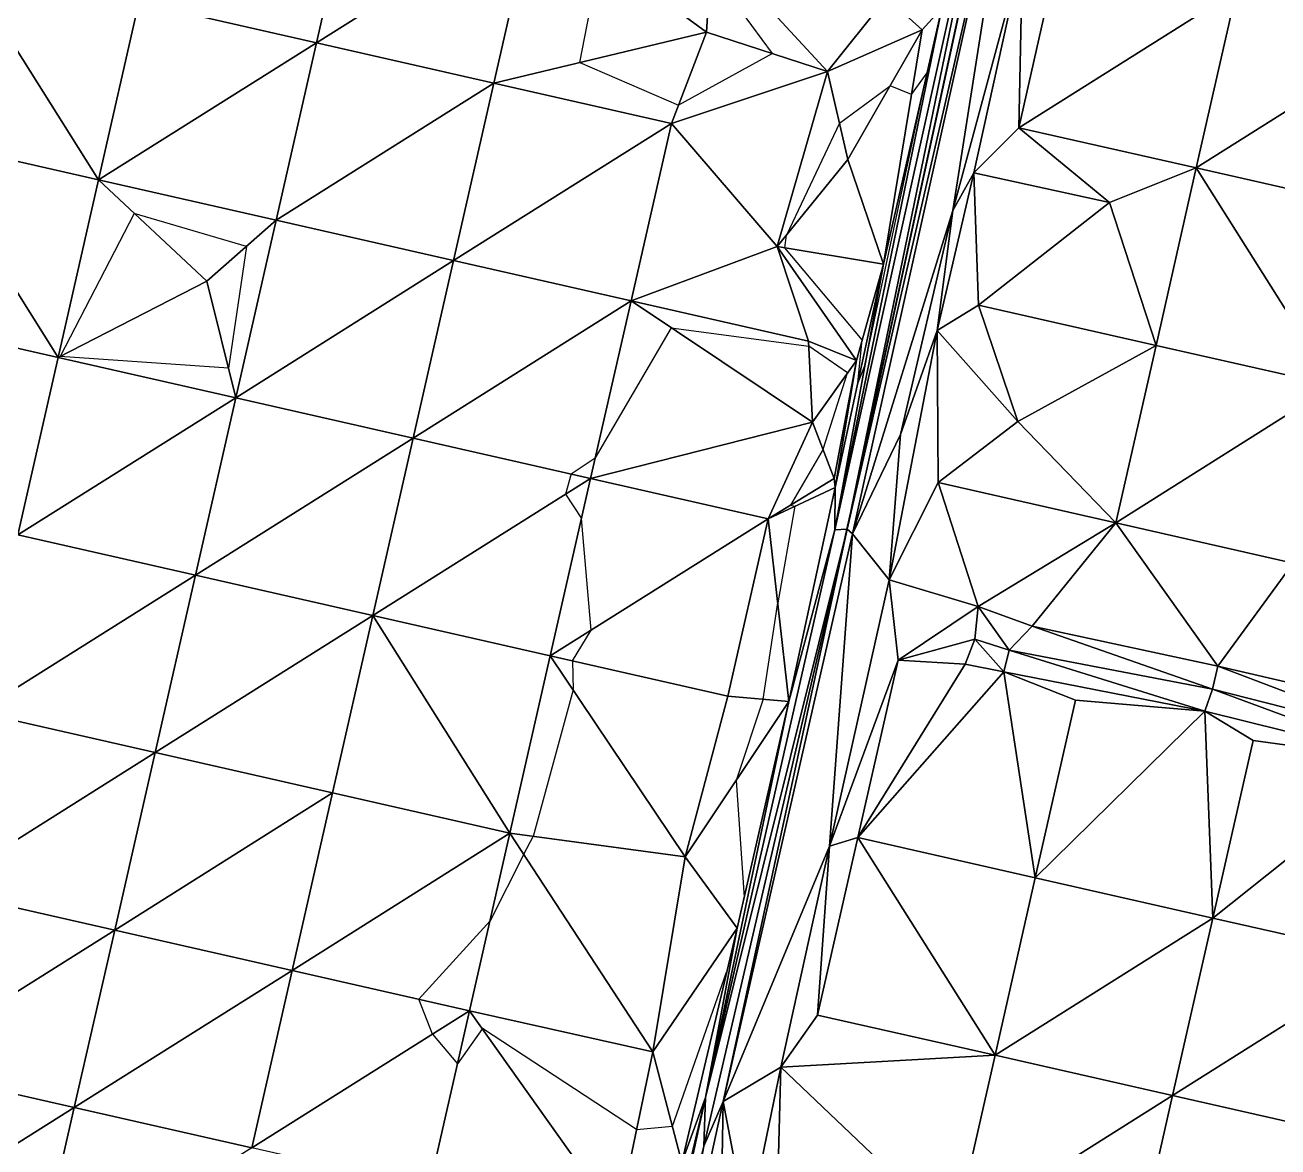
# Model space of a CAD drawing. Extents: x 452550 to 453808, y 451368 to 453069.
# Drawn here: x 453078.1 to 453146.9, y 452783.4 to 452845 of the extents above; entities that cross this region are included whole.
import ezdxf

# ---------------------------------------------------------------- set-up
doc = ezdxf.new("R2010")
doc.units = 0
doc.header["$LTSCALE"] = 0.35
doc.header["$MEASUREMENT"] = 0
doc.linetypes.add('DASHED', pattern=[5442.857143, 3628.571429, -1814.285714])
doc.layers.add('Default', color=42, linetype='Continuous', lineweight=25)
doc.layers.add('FPS_Contours-Minor', color=40, linetype='DASHED', lineweight=25)

msp = doc.modelspace()

# ---------------------------------------------------------------- linework, layer by layer
at = {"layer": 'Default', "color": 8, "linetype": 'Continuous', "lineweight": 25}
for points in [[(453123.233, 452817.337, 13.491), (453131.889, 452859.447, 13.822), (453134.192, 452868.024, 13.487)], [(453132.865, 452859.231, 13.822), (453123.233, 452817.337, 13.491), (453134.192, 452868.024, 13.487)], [(453122.551, 452817.3, 13.85), (453128.444, 452845.977, 13.969), (453131.889, 452859.447, 13.822)], [(453123.233, 452817.337, 13.491), (453122.551, 452817.3, 13.85), (453131.889, 452859.447, 13.822)], [(453123.527, 452817.081, 13.85), (453123.233, 452817.337, 13.491), (453132.865, 452859.231, 13.822)], [(453129.035, 452834.854, 13.917), (453123.527, 452817.081, 13.85), (453132.865, 452859.231, 13.822)], [(453132.865, 452859.231, 13.822), (453132.877, 452849.076, 13.953), (453129.035, 452834.854, 13.917)], [(453154.377, 452844.739, 13.983), (453144.624, 452846.949, 13.953), (453156.587, 452854.491, 14.017)], [(453094.072, 452844.071, 13.97), (453084.321, 452846.288, 13.97), (453096.289, 452853.823, 13.959)], [(453094.072, 452844.071, 13.97), (453096.289, 452853.823, 13.959), (453106.04, 452851.606, 13.95)], [(453103.824, 452841.855, 13.946), (453094.072, 452844.071, 13.97), (453106.04, 452851.606, 13.95)], [(453103.824, 452841.855, 13.946), (453106.04, 452851.606, 13.95), (453115.513, 452844.658, 14.079)], [(453106.04, 452851.606, 13.95), (453115.791, 452849.39, 13.971), (453115.513, 452844.658, 14.079)], [(453115.791, 452849.39, 13.971), (453122.152, 452842.494, 13.934), (453115.513, 452844.658, 14.079)], [(453115.791, 452849.39, 13.971), (453125.404, 452846.559, 13.973), (453122.152, 452842.494, 13.934)], [(453132.877, 452849.076, 13.953), (453130.187, 452836.926, 13.947), (453129.035, 452834.854, 13.917)], [(453132.877, 452849.076, 13.953), (453132.661, 452839.407, 13.969), (453130.187, 452836.926, 13.947)], [(453132.661, 452839.407, 13.969), (453134.872, 452849.159, 13.946), (453144.624, 452846.949, 13.953)], [(453134.872, 452849.159, 13.946), (453132.661, 452839.407, 13.969), (453132.877, 452849.076, 13.953)], [(453072.353, 452838.753, 13.986), (453074.57, 452848.504, 13.97), (453082.105, 452836.536, 13.975)], [(453082.105, 452836.536, 13.975), (453074.57, 452848.504, 13.97), (453084.321, 452846.288, 13.97)], [(453125.404, 452846.559, 13.973), (453127.349, 452844.782, 13.965), (453122.152, 452842.494, 13.934)], [(453125.404, 452846.559, 13.973), (453128.444, 452845.977, 13.969), (453127.349, 452844.782, 13.965)], [(453142.414, 452837.196, 13.975), (453132.661, 452839.407, 13.969), (453144.624, 452846.949, 13.953)], [(453142.414, 452837.196, 13.975), (453144.624, 452846.949, 13.953), (453154.377, 452844.739, 13.983)], [(453082.105, 452836.536, 13.975), (453084.321, 452846.288, 13.97), (453094.072, 452844.071, 13.97)], [(453122.551, 452817.3, 13.85), (453125.227, 452831.91, 14.092), (453128.444, 452845.977, 13.969)], [(453127.349, 452844.782, 13.965), (453128.444, 452845.977, 13.969), (453125.227, 452831.91, 14.092)], [(453113.575, 452839.639, 13.98), (453103.824, 452841.855, 13.946), (453115.513, 452844.658, 14.079)], [(453122.152, 452842.494, 13.934), (453113.575, 452839.639, 13.98), (453115.513, 452844.658, 14.079)], [(453127.349, 452844.782, 13.965), (453123.272, 452837.666, 14.046), (453122.152, 452842.494, 13.934)], [(453125.227, 452831.91, 14.092), (453123.272, 452837.666, 14.046), (453127.349, 452844.782, 13.965)], [(453152.167, 452834.986, 14.007), (453142.414, 452837.196, 13.975), (453154.377, 452844.739, 13.983)], [(453091.856, 452834.32, 13.962), (453082.105, 452836.536, 13.975), (453094.072, 452844.071, 13.97)], [(453091.856, 452834.32, 13.962), (453094.072, 452844.071, 13.97), (453103.824, 452841.855, 13.946)], [(453113.575, 452839.639, 13.98), (453122.152, 452842.494, 13.934), (453119.39, 452832.879, 13.993)], [(453122.152, 452842.494, 13.934), (453123.272, 452837.666, 14.046), (453119.39, 452832.879, 13.993)], [(453101.607, 452832.104, 13.991), (453091.856, 452834.32, 13.962), (453103.824, 452841.855, 13.946)], [(453101.607, 452832.104, 13.991), (453103.824, 452841.855, 13.946), (453113.575, 452839.639, 13.98)], [(453111.359, 452829.888, 13.972), (453101.607, 452832.104, 13.991), (453113.575, 452839.639, 13.98)], [(453111.359, 452829.888, 13.972), (453113.575, 452839.639, 13.98), (453119.39, 452832.879, 13.993)], [(453130.187, 452836.926, 13.947), (453132.661, 452839.407, 13.969), (453137.65, 452835.304, 13.904)], [(453132.661, 452839.407, 13.969), (453142.414, 452837.196, 13.975), (453137.65, 452835.304, 13.904)], [(453070.137, 452829.001, 13.983), (453072.353, 452838.753, 13.986), (453079.888, 452826.785, 13.999)], [(453079.888, 452826.785, 13.999), (453072.353, 452838.753, 13.986), (453082.105, 452836.536, 13.975)], [(453123.272, 452837.666, 14.046), (453125.227, 452831.91, 14.092), (453119.39, 452832.879, 13.993)], [(453130.187, 452836.926, 13.947), (453130.451, 452829.654, 13.945), (453128.18, 452828.271, 13.868)], [(453129.035, 452834.854, 13.917), (453130.187, 452836.926, 13.947), (453128.18, 452828.271, 13.868)], [(453130.187, 452836.926, 13.947), (453137.65, 452835.304, 13.904), (453130.451, 452829.654, 13.945)], [(453142.414, 452837.196, 13.975), (453140.204, 452827.444, 13.957), (453137.65, 452835.304, 13.904)], [(453140.204, 452827.444, 13.957), (453142.414, 452837.196, 13.975), (453149.956, 452825.233, 13.996)], [(453149.956, 452825.233, 13.996), (453142.414, 452837.196, 13.975), (453152.167, 452834.986, 14.007)], [(453079.888, 452826.785, 13.999), (453082.105, 452836.536, 13.975), (453088.059, 452830.967, 14.051)], [(453082.105, 452836.536, 13.975), (453091.856, 452834.32, 13.962), (453088.059, 452830.967, 14.051)], [(453129.035, 452834.854, 13.917), (453126.167, 452822.556, 13.922), (453123.527, 452817.081, 13.85)], [(453129.035, 452834.854, 13.917), (453128.18, 452828.271, 13.868), (453126.167, 452822.556, 13.922)], [(453140.204, 452827.444, 13.957), (453130.451, 452829.654, 13.945), (453137.65, 452835.304, 13.904)], [(453091.856, 452834.32, 13.962), (453089.64, 452824.569, 13.983), (453088.059, 452830.967, 14.051)], [(453089.64, 452824.569, 13.983), (453091.856, 452834.32, 13.962), (453101.607, 452832.104, 13.991)], [(453121.11, 452827.671, 13.994), (453111.359, 452829.888, 13.972), (453119.39, 452832.879, 13.993)], [(453121.11, 452827.671, 13.994), (453119.39, 452832.879, 13.993), (453123.742, 452826.618, 13.975)], [(453119.39, 452832.879, 13.993), (453125.227, 452831.91, 14.092), (453123.742, 452826.618, 13.975)], [(453099.391, 452822.353, 13.971), (453089.64, 452824.569, 13.983), (453101.607, 452832.104, 13.991)], [(453099.391, 452822.353, 13.971), (453101.607, 452832.104, 13.991), (453111.359, 452829.888, 13.972)], [(453122.551, 452817.3, 13.85), (453122.577, 452819.633, 13.919), (453125.227, 452831.91, 14.092)], [(453123.742, 452826.618, 13.975), (453125.227, 452831.91, 14.092), (453122.577, 452819.633, 13.919)], [(453089.64, 452824.569, 13.983), (453079.888, 452826.785, 13.999), (453088.059, 452830.967, 14.051)], [(453109.142, 452820.136, 14.004), (453099.391, 452822.353, 13.971), (453111.359, 452829.888, 13.972)], [(453109.142, 452820.136, 14.004), (453111.359, 452829.888, 13.972), (453121.335, 452823.223, 14.098)], [(453111.359, 452829.888, 13.972), (453121.11, 452827.671, 13.994), (453121.335, 452823.223, 14.098)], [(453128.18, 452828.271, 13.868), (453130.451, 452829.654, 13.945), (453132.612, 452823.271, 13.92)], [(453130.451, 452829.654, 13.945), (453140.204, 452827.444, 13.957), (453132.612, 452823.271, 13.92)], [(453077.672, 452817.034, 13.966), (453070.137, 452829.001, 13.983), (453079.888, 452826.785, 13.999)], [(453126.167, 452822.556, 13.922), (453128.18, 452828.271, 13.868), (453125.55, 452814.567, 13.93)], [(453128.18, 452828.271, 13.868), (453128.241, 452819.901, 13.93), (453125.55, 452814.567, 13.93)], [(453128.18, 452828.271, 13.868), (453132.612, 452823.271, 13.92), (453128.241, 452819.901, 13.93)], [(453121.11, 452827.671, 13.994), (453123.742, 452826.618, 13.975), (453121.335, 452823.223, 14.098)], [(453140.204, 452827.444, 13.957), (453137.993, 452817.691, 13.954), (453132.612, 452823.271, 13.92)], [(453137.993, 452817.691, 13.954), (453140.204, 452827.444, 13.957), (453149.956, 452825.233, 13.996)], [(453077.672, 452817.034, 13.966), (453079.888, 452826.785, 13.999), (453089.64, 452824.569, 13.983)], [(453122.527, 452820.122, 13.894), (453121.335, 452823.223, 14.098), (453123.742, 452826.618, 13.975)], [(453122.577, 452819.633, 13.919), (453122.527, 452820.122, 13.894), (453123.742, 452826.618, 13.975)], [(453147.746, 452815.481, 13.985), (453137.993, 452817.691, 13.954), (453149.956, 452825.233, 13.996)], [(453087.423, 452814.818, 13.978), (453077.672, 452817.034, 13.966), (453089.64, 452824.569, 13.983)], [(453087.423, 452814.818, 13.978), (453089.64, 452824.569, 13.983), (453099.391, 452822.353, 13.971)], [(453118.894, 452817.92, 14.054), (453109.142, 452820.136, 14.004), (453121.335, 452823.223, 14.098)], [(453118.894, 452817.92, 14.054), (453121.335, 452823.223, 14.098), (453122.527, 452820.122, 13.894)], [(453137.993, 452817.691, 13.954), (453128.241, 452819.901, 13.93), (453132.612, 452823.271, 13.92)], [(453125.55, 452814.567, 13.93), (453123.527, 452817.081, 13.85), (453126.167, 452822.556, 13.922)], [(453097.175, 452812.601, 13.972), (453087.423, 452814.818, 13.978), (453099.391, 452822.353, 13.971)], [(453097.175, 452812.601, 13.972), (453099.391, 452822.353, 13.971), (453109.142, 452820.136, 14.004)], [(453106.926, 452810.385, 13.988), (453097.175, 452812.601, 13.972), (453109.142, 452820.136, 14.004)], [(453106.926, 452810.385, 13.988), (453109.142, 452820.136, 14.004), (453118.894, 452817.92, 14.054)], [(453122.577, 452819.633, 13.919), (453118.894, 452817.92, 14.054), (453122.527, 452820.122, 13.894)], [(453125.55, 452814.567, 13.93), (453128.241, 452819.901, 13.93), (453130.433, 452813.09, 13.911)], [(453128.241, 452819.901, 13.93), (453137.993, 452817.691, 13.954), (453130.433, 452813.09, 13.911)], [(453118.894, 452817.92, 14.054), (453122.577, 452819.633, 13.919), (453120.033, 452807.87, 13.937)], [(453122.577, 452819.633, 13.919), (453122.551, 452817.3, 13.85), (453120.033, 452807.87, 13.937)], [(453116.677, 452808.169, 14.087), (453106.926, 452810.385, 13.988), (453118.894, 452817.92, 14.054)], [(453116.677, 452808.169, 14.087), (453118.894, 452817.92, 14.054), (453120.033, 452807.87, 13.937)], [(453130.433, 452813.09, 13.911), (453137.993, 452817.691, 13.954), (453133.398, 452812.015, 13.917)], [(453133.398, 452812.015, 13.917), (453137.993, 452817.691, 13.954), (453143.592, 452809.815, 13.936)], [(453137.993, 452817.691, 13.954), (453147.746, 452815.481, 13.985), (453143.592, 452809.815, 13.936)], [(453075.456, 452807.283, 13.943), (453077.672, 452817.034, 13.966), (453087.423, 452814.818, 13.978)], [(453115.36, 452783.439, 13.556), (453115.455, 452786.114, 13.868), (453123.233, 452817.337, 13.491)], [(453116.431, 452785.896, 13.868), (453115.36, 452783.439, 13.556), (453123.233, 452817.337, 13.491)], [(453115.455, 452786.114, 13.868), (453122.551, 452817.3, 13.85), (453123.233, 452817.337, 13.491)], [(453115.455, 452786.114, 13.868), (453120.033, 452807.87, 13.937), (453122.551, 452817.3, 13.85)], [(453116.431, 452785.896, 13.868), (453123.233, 452817.337, 13.491), (453123.527, 452817.081, 13.85)], [(453122.27, 452799.916, 13.981), (453116.431, 452785.896, 13.868), (453123.527, 452817.081, 13.85)], [(453123.527, 452817.081, 13.85), (453125.55, 452814.567, 13.93), (453122.27, 452799.916, 13.981)], [(453143.592, 452809.815, 13.936), (453147.746, 452815.481, 13.985), (453154.824, 452807.208, 13.964)], [(453085.207, 452805.066, 13.978), (453075.456, 452807.283, 13.943), (453087.423, 452814.818, 13.978)], [(453085.207, 452805.066, 13.978), (453087.423, 452814.818, 13.978), (453097.175, 452812.601, 13.972)], [(453125.55, 452814.567, 13.93), (453126.03, 452810.149, 13.95), (453122.27, 452799.916, 13.981)], [(453126.03, 452810.149, 13.95), (453125.55, 452814.567, 13.93), (453130.433, 452813.09, 13.911)], [(453130.254, 452811.3, 13.548), (453126.03, 452810.149, 13.95), (453130.433, 452813.09, 13.911)], [(453132.13, 452810.692, 13.753), (453130.254, 452811.3, 13.548), (453130.433, 452813.09, 13.911)], [(453132.13, 452810.692, 13.753), (453130.433, 452813.09, 13.911), (453133.398, 452812.015, 13.917)], [(453094.958, 452802.85, 13.959), (453085.207, 452805.066, 13.978), (453097.175, 452812.601, 13.972)], [(453094.958, 452802.85, 13.959), (453097.175, 452812.601, 13.972), (453104.71, 452800.634, 13.991)], [(453104.71, 452800.634, 13.991), (453097.175, 452812.601, 13.972), (453106.926, 452810.385, 13.988)], [(453132.13, 452810.692, 13.753), (453133.398, 452812.015, 13.917), (453143.311, 452808.558, 13.781)], [(453133.398, 452812.015, 13.917), (453143.592, 452809.815, 13.936), (453143.311, 452808.558, 13.781)], [(453126.03, 452810.149, 13.95), (453130.254, 452811.3, 13.548), (453129.716, 452809.929, 13.888)], [(453130.254, 452811.3, 13.548), (453131.846, 452809.499, 13.89), (453129.716, 452809.929, 13.888)], [(453130.254, 452811.3, 13.548), (453132.13, 452810.692, 13.753), (453131.846, 452809.499, 13.89)], [(453104.71, 452800.634, 13.991), (453106.926, 452810.385, 13.988), (453114.326, 452799.335, 14.061)], [(453106.926, 452810.385, 13.988), (453116.677, 452808.169, 14.087), (453114.326, 452799.335, 14.061)], [(453126.03, 452810.149, 13.95), (453123.82, 452800.396, 13.97), (453122.27, 452799.916, 13.981)], [(453123.82, 452800.396, 13.97), (453126.03, 452810.149, 13.95), (453129.716, 452809.929, 13.888)], [(453132.13, 452810.692, 13.753), (453142.88, 452807.35, 13.925), (453131.846, 452809.499, 13.89)], [(453132.13, 452810.692, 13.753), (453143.311, 452808.558, 13.781), (453142.88, 452807.35, 13.925)], [(453131.846, 452809.499, 13.89), (453123.82, 452800.396, 13.97), (453129.716, 452809.929, 13.888)], [(453133.572, 452798.186, 13.99), (453123.82, 452800.396, 13.97), (453131.846, 452809.499, 13.89)], [(453142.88, 452807.35, 13.925), (453135.783, 452807.938, 13.926), (453131.846, 452809.499, 13.89)], [(453135.783, 452807.938, 13.926), (453133.572, 452798.186, 13.99), (453131.846, 452809.499, 13.89)], [(453143.311, 452808.558, 13.781), (453143.592, 452809.815, 13.936), (453154.31, 452805.75, 13.821)], [(453143.592, 452809.815, 13.936), (453154.824, 452807.208, 13.964), (453154.31, 452805.75, 13.821)], [(453114.326, 452799.335, 14.061), (453116.677, 452808.169, 14.087), (453120.033, 452807.87, 13.937)], [(453143.311, 452808.558, 13.781), (453154.111, 452804.557, 13.949), (453142.88, 452807.35, 13.925)], [(453143.311, 452808.558, 13.781), (453154.31, 452805.75, 13.821), (453154.111, 452804.557, 13.949)], [(453114.326, 452799.335, 14.061), (453120.033, 452807.87, 13.937), (453117.183, 452795.422, 14.01)], [(453115.455, 452786.114, 13.868), (453117.183, 452795.422, 14.01), (453120.033, 452807.87, 13.937)], [(453133.572, 452798.186, 13.99), (453135.783, 452807.938, 13.926), (453142.88, 452807.35, 13.925)], [(453143.325, 452795.975, 13.95), (453133.572, 452798.186, 13.99), (453142.88, 452807.35, 13.925)], [(453145.535, 452805.728, 13.937), (453143.325, 452795.975, 13.95), (453142.88, 452807.35, 13.925)], [(453154.111, 452804.557, 13.949), (453145.535, 452805.728, 13.937), (453142.88, 452807.35, 13.925)], [(453073.24, 452797.531, 13.9), (453075.456, 452807.283, 13.943), (453085.207, 452805.066, 13.978)], [(453143.325, 452795.975, 13.95), (453145.535, 452805.728, 13.937), (453154.111, 452804.557, 13.949)], [(453082.991, 452795.315, 13.954), (453073.24, 452797.531, 13.9), (453085.207, 452805.066, 13.978)], [(453082.991, 452795.315, 13.954), (453085.207, 452805.066, 13.978), (453094.958, 452802.85, 13.959)], [(453153.078, 452793.765, 13.997), (453143.325, 452795.975, 13.95), (453154.111, 452804.557, 13.949)], [(453092.742, 452793.099, 13.976), (453082.991, 452795.315, 13.954), (453094.958, 452802.85, 13.959)], [(453092.742, 452793.099, 13.976), (453094.958, 452802.85, 13.959), (453104.71, 452800.634, 13.991)], [(453102.493, 452790.882, 14.01), (453092.742, 452793.099, 13.976), (453104.71, 452800.634, 13.991)], [(453102.493, 452790.882, 14.01), (453104.71, 452800.634, 13.991), (453112.558, 452788.621, 14.088)], [(453104.71, 452800.634, 13.991), (453114.326, 452799.335, 14.061), (453112.558, 452788.621, 14.088)], [(453122.27, 452799.916, 13.981), (453119.587, 452787.777, 13.983), (453116.431, 452785.896, 13.868)], [(453122.27, 452799.916, 13.981), (453121.609, 452790.643, 13.954), (453119.587, 452787.777, 13.983)], [(453121.609, 452790.643, 13.954), (453123.82, 452800.396, 13.97), (453131.362, 452788.433, 13.975)], [(453123.82, 452800.396, 13.97), (453121.609, 452790.643, 13.954), (453122.27, 452799.916, 13.981)], [(453131.362, 452788.433, 13.975), (453123.82, 452800.396, 13.97), (453133.572, 452798.186, 13.99)], [(453112.558, 452788.621, 14.088), (453114.326, 452799.335, 14.061), (453117.183, 452795.422, 14.01)], [(453131.362, 452788.433, 13.975), (453133.572, 452798.186, 13.99), (453143.325, 452795.975, 13.95)], [(453071.023, 452787.78, 13.886), (453073.24, 452797.531, 13.9), (453082.991, 452795.315, 13.954)], [(453141.115, 452786.223, 13.964), (453131.362, 452788.433, 13.975), (453143.325, 452795.975, 13.95)], [(453141.115, 452786.223, 13.964), (453143.325, 452795.975, 13.95), (453153.078, 452793.765, 13.997)], [(453080.774, 452785.564, 13.93), (453071.023, 452787.78, 13.886), (453082.991, 452795.315, 13.954)], [(453080.774, 452785.564, 13.93), (453082.991, 452795.315, 13.954), (453092.742, 452793.099, 13.976)], [(453112.558, 452788.621, 14.088), (453117.183, 452795.422, 14.01), (453114.156, 452782.538, 13.957)], [(453117.183, 452795.422, 14.01), (453115.455, 452786.114, 13.868), (453114.156, 452782.538, 13.957)], [(453150.867, 452784.012, 13.985), (453141.115, 452786.223, 13.964), (453153.078, 452793.765, 13.997)], [(453090.526, 452783.347, 13.954), (453080.774, 452785.564, 13.93), (453092.742, 452793.099, 13.976)], [(453090.526, 452783.347, 13.954), (453092.742, 452793.099, 13.976), (453102.493, 452790.882, 14.01)], [(453100.277, 452781.131, 13.978), (453090.526, 452783.347, 13.954), (453102.493, 452790.882, 14.01)], [(453100.277, 452781.131, 13.978), (453102.493, 452790.882, 14.01), (453110.634, 452779.415, 13.898)], [(453102.493, 452790.882, 14.01), (453112.558, 452788.621, 14.088), (453110.634, 452779.415, 13.898)], [(453121.609, 452790.643, 13.954), (453131.362, 452788.433, 13.975), (453119.587, 452787.777, 13.983)], [(453110.634, 452779.415, 13.898), (453112.558, 452788.621, 14.088), (453114.156, 452782.538, 13.957)], [(453131.362, 452788.433, 13.975), (453129.152, 452778.68, 13.989), (453119.587, 452787.777, 13.983)], [(453129.152, 452778.68, 13.989), (453131.362, 452788.433, 13.975), (453141.115, 452786.223, 13.964)], [(453068.807, 452778.029, 13.871), (453071.023, 452787.78, 13.886), (453080.774, 452785.564, 13.93)], [(453116.431, 452785.896, 13.868), (453119.587, 452787.777, 13.983), (453117.753, 452778.881, 13.895)], [(453119.587, 452787.777, 13.983), (453119.399, 452780.891, 13.963), (453117.753, 452778.881, 13.895)], [(453129.152, 452778.68, 13.989), (453119.399, 452780.891, 13.963), (453119.587, 452787.777, 13.983)], [(453115.36, 452783.439, 13.556), (453111.105, 452766.258, 13.939), (453115.455, 452786.114, 13.868)], [(453111.105, 452766.258, 13.939), (453111.364, 452769.007, 13.973), (453115.455, 452786.114, 13.868)], [(453111.364, 452769.007, 13.973), (453114.156, 452782.538, 13.957), (453115.455, 452786.114, 13.868)], [(453138.904, 452776.47, 13.966), (453129.152, 452778.68, 13.989), (453141.115, 452786.223, 13.964)], [(453138.904, 452776.47, 13.966), (453141.115, 452786.223, 13.964), (453150.867, 452784.012, 13.985)], [(453078.558, 452775.812, 13.924), (453068.807, 452778.029, 13.871), (453080.774, 452785.564, 13.93)], [(453078.558, 452775.812, 13.924), (453080.774, 452785.564, 13.93), (453090.526, 452783.347, 13.954)], [(453112.082, 452766.044, 13.939), (453115.36, 452783.439, 13.556), (453116.431, 452785.896, 13.868)], [(453116.23, 452774.539, 13.883), (453112.082, 452766.044, 13.939), (453116.431, 452785.896, 13.868)], [(453116.431, 452785.896, 13.868), (453117.753, 452778.881, 13.895), (453116.23, 452774.539, 13.883)], [(453148.657, 452774.26, 13.976), (453138.904, 452776.47, 13.966), (453150.867, 452784.012, 13.985)], [(453101.676, 452720.766, 13.471), (453111.105, 452766.258, 13.939), (453115.36, 452783.439, 13.556)], [(453112.082, 452766.044, 13.939), (453101.676, 452720.766, 13.471), (453115.36, 452783.439, 13.556)]]:
    msp.add_3dface(points, dxfattribs=at)
at = {"layer": 'FPS_Contours-Minor', "color": 12, "linetype": 'Continuous', "lineweight": 25}
for p, q in [((453134.103, 452867.691, 13.5), (453123.468, 452818.482, 13.5)), ((453134.141, 452867.683, 13.5), (453123.495, 452818.476, 13.5)), ((453108.551, 452842.989, 14), (453109.703, 452848.919, 14)), ((453119.13, 452843.479, 14), (453115.717, 452848.133, 14)), ((453119.13, 452843.479, 14), (453113.961, 452840.639, 14)), ((453108.551, 452842.989, 14), (453113.961, 452840.639, 14)), ((453124.21, 452826.356, 14), (453127.633, 452842.432, 14)), ((453126.764, 452841.235, 14), (453127.633, 452842.432, 14)), ((453122.811, 452839.654, 14), (453125.592, 452841.715, 14)), ((453126.764, 452841.235, 14), (453125.592, 452841.715, 14)), ((453122.811, 452839.654, 14), (453119.901, 452833.509, 14)), ((453084.067, 452834.701, 14), (453079.99, 452826.837, 14)), ((453090.227, 452832.881, 14), (453084.067, 452834.701, 14)), ((453119.803, 452832.81, 14), (453119.901, 452833.509, 14)), ((453090.227, 452832.881, 14), (453089.24, 452826.185, 14)), ((453124.059, 452827.749, 14), (453119.803, 452832.81, 14)), ((453113.566, 452828.413, 14), (453109.397, 452821.257, 14)), ((453113.566, 452828.413, 14), (453121.124, 452827.402, 14)), ((453123.253, 452825.928, 14), (453121.124, 452827.402, 14)), ((453123.818, 452825.381, 14), (453124.059, 452827.749, 14)), ((453089.24, 452826.185, 14), (453079.99, 452826.837, 14)), ((453121.908, 452821.733, 14), (453123.253, 452825.928, 14)), ((453124.21, 452826.356, 14), (453123.818, 452825.381, 14)), ((453108.074, 452820.379, 14), (453109.397, 452821.257, 14)), ((453121.908, 452821.733, 14), (453120.117, 452818.662, 14)), ((453108.074, 452820.379, 14), (453107.756, 452819.264, 14)), ((453107.756, 452819.264, 14), (453108.643, 452817.937, 14)), ((453120.364, 452818.604, 14), (453119.419, 452813.289, 14)), ((453120.117, 452818.662, 14), (453120.364, 452818.604, 14)), ((453123.216, 452817.336, 13.5), (453123.468, 452818.482, 13.5)), ((453123.24, 452817.331, 13.5), (453123.495, 452818.476, 13.5)), ((453109.17, 452811.797, 14), (453108.643, 452817.937, 14)), ((453123.047, 452816.592, 13.5), (453123.216, 452817.336, 13.5)), ((453123.071, 452816.586, 13.5), (453123.24, 452817.331, 13.5)), ((453123.047, 452816.592, 13.5), (453122.143, 452812.643, 13.5)), ((453123.071, 452816.586, 13.5), (453122.143, 452812.643, 13.5)), ((453118.62, 452807.996, 14), (453119.419, 452813.289, 14)), ((453108.149, 452810.107, 14), (453109.17, 452811.797, 14)), ((453108.149, 452810.107, 14), (453108.182, 452808.51, 14)), ((453108.182, 452808.51, 14), (453105.987, 452800.461, 14)), ((453118.62, 452807.996, 14), (453117.128, 452803.526, 14)), ((453117.128, 452803.526, 14), (453117.573, 452797.127, 14)), ((453105.462, 452799.482, 14), (453105.987, 452800.461, 14)), ((453105.462, 452799.482, 14), (453103.616, 452795.82, 14)), ((453117.061, 452794.767, 14), (453117.573, 452797.127, 14)), ((453099.701, 452791.517, 14), (453103.616, 452795.82, 14)), ((453117.061, 452794.767, 14), (453116.612, 452792.991, 14)), ((453113.63, 452784.538, 14), (453116.612, 452792.991, 14)), ((453100.444, 452789.592, 14), (453099.701, 452791.517, 14)), ((453100.444, 452789.592, 14), (453101.828, 452787.954, 14)), ((453103.191, 452789.9, 14), (453101.828, 452787.954, 14)), ((453111.667, 452784.361, 14), (453103.191, 452789.9, 14)), ((453111.667, 452784.361, 14), (453113.63, 452784.538, 14))]:
    msp.add_line(p, q, dxfattribs=at)

doc.saveas('drawing.dxf')
